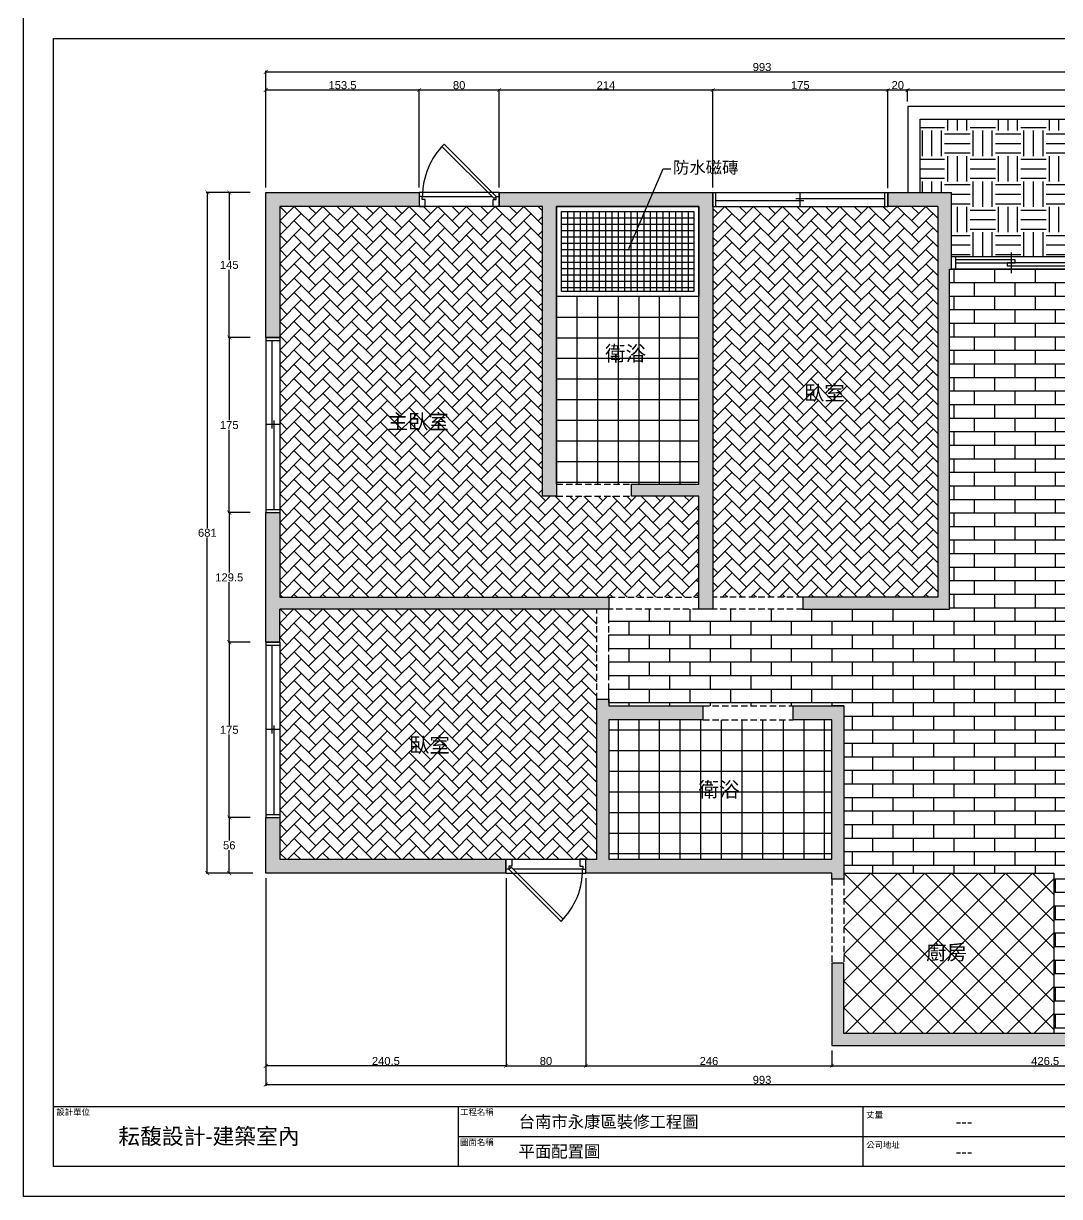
# Model space of a CAD drawing. Header units: millimetres. Extents: x -2628 to 3435, y -3699 to 2704.
# Drawn here: x 18 to 1055, y -3699 to -2526 of the extents above; entities that cross this region are included whole.
import ezdxf
from ezdxf import colors
from ezdxf.entities.mleader import LeaderData, LeaderLine
from ezdxf.enums import TextEntityAlignment as Align
from ezdxf.math import Vec2, Vec3

# ---------------------------------------------------------------- set-up
doc = ezdxf.new("R2010")
doc.units = ezdxf.units.MM
doc.header["$PDMODE"] = 35
doc.linetypes.add('HIDDEN', pattern=[9.525, 6.35, -3.175])
for name, color, linetype in [('03-結構牆', 253, 'Continuous'), ('05-窗線', 150, 'Continuous'), ('08-文字', 7, 'Continuous'), ('10-標註', 140, 'Continuous'), ('11-填充', 8, 'Continuous'), ('圖框', 255, 'Continuous'), ('填充線', 8, 'Continuous')]:
    doc.layers.add(name, color=color, linetype=linetype)
doc.layers.add('不出圖', color=235, linetype='Continuous', plot=False)
doc.styles.get("Standard").update_dxf_attribs({"font": 'arial.ttf'})
doc.dimstyles.new('ISO-40', dxfattribs={"dimscale": 0, "dimtxt": 8, "dimasz": 4, "dimexe": 1, "dimexo": 5, "dimgap": 0.68, "dimtad": 1, "dimtih": 1, "dimtoh": 1, "dimdec": 1, "dimrnd": 0.5, "dimdsep": 46, "dimtxsty": 'Standard', "dimblk": 'ARCHTICK', "dimcen": 2.5, "dimadec": 0, "dimazin": 0, "dimtfac": 1, "dimtdec": 1, "dimtmove": 1, "dimatfit": 3, "dimldrblk": 'ARCHTICK', "dimfxl": 15, "dimarcsym": 0})

# ---------------------------------------------------------------- blocks, each defined once
blk = doc.blocks.new('窗2片')
at = {"layer": '05-窗線'}
for p, q in [((0, 0), (0, -175.2)), ((0, 0), (14, 0)), ((14, 0), (14, -175.2)), ((0, -3), (14, -3)), ((6, -3), (6, -91.1)), ((14, -87.1), (0, -87.1)), ((8, -83.1), (8, -172.2)), ((0, -172.2), (14, -172.2)), ((0, -175.2), (14, -175.2))]:
    blk.add_line(p, q, dxfattribs=at)
blk = doc.blocks.new('窗_單開')
at = {"layer": '05-窗線'}
for p, q in [((24.9, 48.1), (77, -4)), ((74.9, -6.1), (22.8, 45.9)), ((80, 0), (0, 0)), ((0, 0), (0, -14)), ((80, 0), (80, -14)), ((3, -4), (72.8, -4)), ((77, -4), (74.9, -6.1)), ((80, -14), (1, -14))]:
    blk.add_line(p, q, dxfattribs=at)
for points in [[(0, -14), (6, -14), (6, -7), (3, -7), (3, -4), (0, -4), (0, -14)], [(80, -14), (74, -14), (74, -7), (77, -7), (77, -4), (80, -4), (80, -14)]]:
    blk.add_lwpolyline(points, dxfattribs=at)
blk.add_arc((77, -4), 73.7, 135, 180, dxfattribs=at)
blk = doc.blocks.new('窗230')
at = {"layer": '05-窗線'}
for p, q in [((4, 12.5), (4, 0)), ((226, 12.5), (226, 0)), ((230, 12.5), (230, 0)), ((0, 0), (230, 0))]:
    blk.add_line(p, q, dxfattribs=at)
at = {"layer": '05-窗線', "color": 4}
for p, q in [((59.5, 16.5), (59.5, -4)), ((115, 16.5), (115, -4)), ((170.5, 16.5), (170.5, -4))]:
    blk.add_line(p, q, dxfattribs=at)
at = {"layer": '05-窗線'}
blk.add_lwpolyline([(0, 12.5), (230, 12.5), (230, 0), (0, 0)], close=True, dxfattribs=at)
at = {"layer": '05-窗線', "color": 4}
for points in [[(4, 6.25), (63.5, 6.25), (63.5, 9.25), (4, 9.25), (4, 6.25)], [(55.5, 3.25), (115, 3.25), (115, 6.25), (55.5, 6.25), (55.5, 3.25)], [(174.5, 3.25), (115, 3.25), (115, 6.25), (174.5, 6.25), (174.5, 3.25)], [(226, 6.25), (166.5, 6.25), (166.5, 9.25), (226, 9.25), (226, 6.25)]]:
    blk.add_lwpolyline(points, dxfattribs=at)
blk = doc.blocks.new('_ArchTick')
at = {"color": 0, "linetype": 'ByBlock', "const_width": 0.15}
blk.add_lwpolyline([(-0.5, -0.5), (0.5, 0.5)], dxfattribs=at)
blk = doc.blocks.new('*D134')
at = {"layer": '10-標註', "color": 0, "lineweight": -2, "transparency": 16777216}
for p, q in [((902.8, -2604), (902.8, -2591.5)), ((1253.7, -2604), (1253.7, -2591.5)), ((1253.7, -2592.5), (902.8, -2592.5))]:
    blk.add_line(p, q, dxfattribs=at)
at = {"layer": 'Defpoints', "color": 0, "transparency": 16777216}
for p in [(902.8, -2592.5), (902.8, -2609), (1253.7, -2609)]:
    blk.add_point(p, dxfattribs=at)
at = {"layer": '10-標註', "color": 0, "lineweight": -2, "transparency": 16777216, "xscale": 4, "yscale": 4, "zscale": 4, "rotation": 180}
blk.add_blockref('_ArchTick', (902.8, -2592.5), dxfattribs=at)
at = {"layer": '10-標註', "color": 0, "lineweight": -2, "transparency": 16777216, "xscale": 4, "yscale": 4, "zscale": 4}
blk.add_blockref('_ArchTick', (1253.7, -2592.5), dxfattribs=at)
at = {"layer": '10-標註', "color": 0, "transparency": 16777216, "insert": (1078.3, -2587.7), "char_height": 8, "attachment_point": 5}
blk.add_mtext('351', dxfattribs=at)
blk = doc.blocks.new('*D135')
at = {"layer": '10-標註', "color": 0, "lineweight": -2, "transparency": 16777216}
for p, q in [((883, -2690.6), (883, -2591.5)), ((902.8, -2604), (902.8, -2591.5)), ((902.8, -2592.5), (883, -2592.5))]:
    blk.add_line(p, q, dxfattribs=at)
at = {"layer": 'Defpoints', "color": 0, "transparency": 16777216}
for p in [(883, -2592.5), (902.8, -2609), (883, -2695.6)]:
    blk.add_point(p, dxfattribs=at)
at = {"layer": '10-標註', "color": 0, "lineweight": -2, "transparency": 16777216, "xscale": 4, "yscale": 4, "zscale": 4, "rotation": 180}
blk.add_blockref('_ArchTick', (883, -2592.5), dxfattribs=at)
at = {"layer": '10-標註', "color": 0, "lineweight": -2, "transparency": 16777216, "xscale": 4, "yscale": 4, "zscale": 4}
blk.add_blockref('_ArchTick', (902.8, -2592.5), dxfattribs=at)
at = {"layer": '10-標註', "color": 0, "transparency": 16777216, "insert": (892.9, -2587.7), "char_height": 8, "attachment_point": 5}
blk.add_mtext('20', dxfattribs=at)
blk = doc.blocks.new('*D136')
at = {"layer": '10-標註', "color": 0, "lineweight": -2, "transparency": 16777216}
for p, q in [((707.8, -2689.9), (707.8, -2591.5)), ((883, -2690.6), (883, -2591.5)), ((883, -2592.5), (707.8, -2592.5))]:
    blk.add_line(p, q, dxfattribs=at)
at = {"layer": 'Defpoints', "color": 0, "transparency": 16777216}
for p in [(707.8, -2592.5), (707.8, -2694.9), (883, -2695.6)]:
    blk.add_point(p, dxfattribs=at)
at = {"layer": '10-標註', "color": 0, "lineweight": -2, "transparency": 16777216, "xscale": 4, "yscale": 4, "zscale": 4, "rotation": 180}
blk.add_blockref('_ArchTick', (707.8, -2592.5), dxfattribs=at)
at = {"layer": '10-標註', "color": 0, "lineweight": -2, "transparency": 16777216, "xscale": 4, "yscale": 4, "zscale": 4}
blk.add_blockref('_ArchTick', (883, -2592.5), dxfattribs=at)
at = {"layer": '10-標註', "color": 0, "transparency": 16777216, "insert": (795.4, -2587.7), "char_height": 8, "attachment_point": 5}
blk.add_mtext('175', dxfattribs=at)
blk = doc.blocks.new('*D137')
at = {"layer": '10-標註', "color": 0, "lineweight": -2, "transparency": 16777216}
for p, q in [((494, -2689.9), (494, -2591.5)), ((707.8, -2689.9), (707.8, -2591.5)), ((707.8, -2592.5), (494, -2592.5))]:
    blk.add_line(p, q, dxfattribs=at)
at = {"layer": 'Defpoints', "color": 0, "transparency": 16777216}
for p in [(494, -2592.5), (494, -2694.9), (707.8, -2694.9)]:
    blk.add_point(p, dxfattribs=at)
at = {"layer": '10-標註', "color": 0, "lineweight": -2, "transparency": 16777216, "xscale": 4, "yscale": 4, "zscale": 4, "rotation": 180}
blk.add_blockref('_ArchTick', (494, -2592.5), dxfattribs=at)
at = {"layer": '10-標註', "color": 0, "lineweight": -2, "transparency": 16777216, "xscale": 4, "yscale": 4, "zscale": 4}
blk.add_blockref('_ArchTick', (707.8, -2592.5), dxfattribs=at)
at = {"layer": '10-標註', "color": 0, "transparency": 16777216, "insert": (600.9, -2587.8), "char_height": 8, "attachment_point": 5}
blk.add_mtext('214', dxfattribs=at)
blk = doc.blocks.new('*D138')
at = {"layer": '10-標註', "color": 0, "lineweight": -2, "transparency": 16777216}
for p, q in [((414, -2689.9), (414, -2591.5)), ((494, -2689.9), (494, -2591.5)), ((494, -2592.5), (414, -2592.5))]:
    blk.add_line(p, q, dxfattribs=at)
at = {"layer": 'Defpoints', "color": 0, "transparency": 16777216}
for p in [(414, -2592.5), (414, -2694.9), (494, -2694.9)]:
    blk.add_point(p, dxfattribs=at)
at = {"layer": '10-標註', "color": 0, "lineweight": -2, "transparency": 16777216, "xscale": 4, "yscale": 4, "zscale": 4, "rotation": 180}
blk.add_blockref('_ArchTick', (414, -2592.5), dxfattribs=at)
at = {"layer": '10-標註', "color": 0, "lineweight": -2, "transparency": 16777216, "xscale": 4, "yscale": 4, "zscale": 4}
blk.add_blockref('_ArchTick', (494, -2592.5), dxfattribs=at)
at = {"layer": '10-標註', "color": 0, "transparency": 16777216, "insert": (454, -2587.7), "char_height": 8, "attachment_point": 5}
blk.add_mtext('80', dxfattribs=at)
blk = doc.blocks.new('*D139')
at = {"layer": '10-標註', "color": 0, "lineweight": -2, "transparency": 16777216}
for p, q in [((260.5, -2689.9), (260.5, -2591.5)), ((414, -2689.9), (414, -2591.5)), ((414, -2592.5), (260.5, -2592.5))]:
    blk.add_line(p, q, dxfattribs=at)
at = {"layer": 'Defpoints', "color": 0, "transparency": 16777216}
for p in [(260.5, -2592.5), (260.5, -2694.9), (414, -2694.9)]:
    blk.add_point(p, dxfattribs=at)
at = {"layer": '10-標註', "color": 0, "lineweight": -2, "transparency": 16777216, "xscale": 4, "yscale": 4, "zscale": 4, "rotation": 180}
blk.add_blockref('_ArchTick', (260.5, -2592.5), dxfattribs=at)
at = {"layer": '10-標註', "color": 0, "lineweight": -2, "transparency": 16777216, "xscale": 4, "yscale": 4, "zscale": 4}
blk.add_blockref('_ArchTick', (414, -2592.5), dxfattribs=at)
at = {"layer": '10-標註', "color": 0, "transparency": 16777216, "insert": (337.3, -2587.7), "char_height": 8, "attachment_point": 5}
blk.add_mtext('153.5', dxfattribs=at)
blk = doc.blocks.new('*D141')
at = {"layer": '10-標註', "color": 0, "lineweight": -2, "transparency": 16777216}
for p, q in [((245, -2694.9), (223, -2694.9)), ((224, -2694.9), (224, -2762.6)), ((224, -2839.9), (224, -2772.2)), ((245, -2839.9), (223, -2839.9))]:
    blk.add_line(p, q, dxfattribs=at)
at = {"layer": 'Defpoints', "color": 0, "transparency": 16777216}
for p in [(250, -2694.9), (224, -2839.9), (250, -2839.9)]:
    blk.add_point(p, dxfattribs=at)
at = {"layer": '10-標註', "color": 0, "lineweight": -2, "transparency": 16777216, "xscale": 4, "yscale": 4, "zscale": 4}
for p, rotation in [((224, -2694.9), 90), ((224, -2839.9), 270)]:
    blk.add_blockref('_ArchTick', p, dxfattribs=dict(at, rotation=rotation))
at = {"layer": '10-標註', "color": 0, "transparency": 16777216, "insert": (224, -2767.4), "char_height": 8, "attachment_point": 5}
blk.add_mtext('145', dxfattribs=at)
blk = doc.blocks.new('*D142')
at = {"layer": '10-標註', "color": 0, "lineweight": -2, "transparency": 16777216}
for p, q in [((245, -2839.9), (223, -2839.9)), ((224, -2839.9), (224, -2922.7)), ((224, -3015.1), (224, -2932.3)), ((245, -3015.1), (223, -3015.1))]:
    blk.add_line(p, q, dxfattribs=at)
at = {"layer": 'Defpoints', "color": 0, "transparency": 16777216}
for p in [(250, -2839.9), (224, -3015.1), (250, -3015.1)]:
    blk.add_point(p, dxfattribs=at)
at = {"layer": '10-標註', "color": 0, "lineweight": -2, "transparency": 16777216, "xscale": 4, "yscale": 4, "zscale": 4}
for p, rotation in [((224, -2839.9), 90), ((224, -3015.1), 270)]:
    blk.add_blockref('_ArchTick', p, dxfattribs=dict(at, rotation=rotation))
at = {"layer": '10-標註', "color": 0, "transparency": 16777216, "insert": (224, -2927.5), "char_height": 8, "attachment_point": 5}
blk.add_mtext('175', dxfattribs=at)
blk = doc.blocks.new('*D143')
at = {"layer": '10-標註', "color": 0, "lineweight": -2, "transparency": 16777216}
for p, q in [((245, -3015.1), (223, -3015.1)), ((224, -3015.1), (224, -3075.1)), ((224, -3144.7), (224, -3084.7)), ((245, -3144.7), (223, -3144.7))]:
    blk.add_line(p, q, dxfattribs=at)
at = {"layer": 'Defpoints', "color": 0, "transparency": 16777216}
for p in [(250, -3015.1), (224, -3144.7), (250, -3144.7)]:
    blk.add_point(p, dxfattribs=at)
at = {"layer": '10-標註', "color": 0, "lineweight": -2, "transparency": 16777216, "xscale": 4, "yscale": 4, "zscale": 4}
for p, rotation in [((224, -3015.1), 90), ((224, -3144.7), 270)]:
    blk.add_blockref('_ArchTick', p, dxfattribs=dict(at, rotation=rotation))
at = {"layer": '10-標註', "color": 0, "transparency": 16777216, "insert": (224, -3079.9), "char_height": 8, "attachment_point": 5}
blk.add_mtext('129.5', dxfattribs=at)
blk = doc.blocks.new('*D144')
at = {"layer": '10-標註', "color": 0, "lineweight": -2, "transparency": 16777216}
for p, q in [((245, -3144.7), (223, -3144.7)), ((224, -3144.7), (224, -3227.5)), ((224, -3319.9), (224, -3237.1)), ((245, -3319.9), (223, -3319.9))]:
    blk.add_line(p, q, dxfattribs=at)
at = {"layer": 'Defpoints', "color": 0, "transparency": 16777216}
for p in [(250, -3144.7), (224, -3319.9), (250, -3319.9)]:
    blk.add_point(p, dxfattribs=at)
at = {"layer": '10-標註', "color": 0, "lineweight": -2, "transparency": 16777216, "xscale": 4, "yscale": 4, "zscale": 4}
for p, rotation in [((224, -3144.7), 90), ((224, -3319.9), 270)]:
    blk.add_blockref('_ArchTick', p, dxfattribs=dict(at, rotation=rotation))
at = {"layer": '10-標註', "color": 0, "transparency": 16777216, "insert": (224, -3232.3), "char_height": 8, "attachment_point": 5}
blk.add_mtext('175', dxfattribs=at)
blk = doc.blocks.new('*D145')
at = {"layer": '10-標註', "color": 0, "lineweight": -2, "transparency": 16777216}
for p, q in [((245, -3319.9), (223, -3319.9)), ((224, -3319.9), (224, -3343)), ((224, -3375.7), (224, -3352.6)), ((247.5, -3375.7), (223, -3375.7))]:
    blk.add_line(p, q, dxfattribs=at)
at = {"layer": 'Defpoints', "color": 0, "transparency": 16777216}
for p in [(250, -3319.9), (224, -3375.7), (252.5, -3375.7)]:
    blk.add_point(p, dxfattribs=at)
at = {"layer": '10-標註', "color": 0, "lineweight": -2, "transparency": 16777216, "xscale": 4, "yscale": 4, "zscale": 4}
for p, rotation in [((224, -3319.9), 90), ((224, -3375.7), 270)]:
    blk.add_blockref('_ArchTick', p, dxfattribs=dict(at, rotation=rotation))
at = {"layer": '10-標註', "color": 0, "transparency": 16777216, "insert": (224, -3347.8), "char_height": 8, "attachment_point": 5}
blk.add_mtext('56', dxfattribs=at)
blk = doc.blocks.new('*D150')
at = {"layer": '10-標註', "color": 0, "lineweight": -2, "transparency": 16777216}
for p, q in [((260.5, -2689.9), (260.5, -2573.4)), ((260.5, -2574.4), (1253.7, -2574.4)), ((1253.7, -2604), (1253.7, -2573.4))]:
    blk.add_line(p, q, dxfattribs=at)
at = {"layer": 'Defpoints', "color": 0, "transparency": 16777216}
for p in [(1253.7, -2574.4), (1253.7, -2609), (260.5, -2694.9)]:
    blk.add_point(p, dxfattribs=at)
at = {"layer": '10-標註', "color": 0, "lineweight": -2, "transparency": 16777216, "xscale": 4, "yscale": 4, "zscale": 4, "rotation": 180}
blk.add_blockref('_ArchTick', (260.5, -2574.4), dxfattribs=at)
at = {"layer": '10-標註', "color": 0, "lineweight": -2, "transparency": 16777216, "xscale": 4, "yscale": 4, "zscale": 4}
blk.add_blockref('_ArchTick', (1253.7, -2574.4), dxfattribs=at)
at = {"layer": '10-標註', "color": 0, "transparency": 16777216, "insert": (757.1, -2569.6), "char_height": 8, "attachment_point": 5}
blk.add_mtext('993', dxfattribs=at)
blk = doc.blocks.new('*D156')
at = {"layer": '10-標註', "color": 0, "lineweight": -2, "transparency": 16777216}
for p, q in [((245, -2694.9), (201, -2694.9)), ((202, -2694.9), (202, -3030.5)), ((202, -3375.7), (202, -3040.1)), ((247.5, -3375.7), (201, -3375.7))]:
    blk.add_line(p, q, dxfattribs=at)
at = {"layer": 'Defpoints', "color": 0, "transparency": 16777216}
for p in [(250, -2694.9), (202, -3375.7), (252.5, -3375.7)]:
    blk.add_point(p, dxfattribs=at)
at = {"layer": '10-標註', "color": 0, "lineweight": -2, "transparency": 16777216, "xscale": 4, "yscale": 4, "zscale": 4}
for p, rotation in [((202, -2694.9), 90), ((202, -3375.7), 270)]:
    blk.add_blockref('_ArchTick', p, dxfattribs=dict(at, rotation=rotation))
at = {"layer": '10-標註', "color": 0, "transparency": 16777216, "insert": (202, -3035.3), "char_height": 8, "attachment_point": 5}
blk.add_mtext('681', dxfattribs=at)
blk = doc.blocks.new('*D157')
at = {"layer": '10-標註', "color": 0, "lineweight": -2, "transparency": 16777216}
for p, q in [((827, -3553), (827, -3569.3)), ((1253.7, -3553), (1253.7, -3569.3)), ((827, -3568.3), (1253.7, -3568.3))]:
    blk.add_line(p, q, dxfattribs=at)
at = {"layer": 'Defpoints', "color": 0, "transparency": 16777216}
for p in [(827, -3548), (1253.7, -3548), (1253.7, -3568.3)]:
    blk.add_point(p, dxfattribs=at)
at = {"layer": '10-標註', "color": 0, "lineweight": -2, "transparency": 16777216, "xscale": 4, "yscale": 4, "zscale": 4, "rotation": 180}
blk.add_blockref('_ArchTick', (827, -3568.3), dxfattribs=at)
at = {"layer": '10-標註', "color": 0, "lineweight": -2, "transparency": 16777216, "xscale": 4, "yscale": 4, "zscale": 4}
blk.add_blockref('_ArchTick', (1253.7, -3568.3), dxfattribs=at)
at = {"layer": '10-標註', "color": 0, "transparency": 16777216, "insert": (1040.4, -3563.5), "char_height": 8, "attachment_point": 5}
blk.add_mtext('426.5', dxfattribs=at)
blk = doc.blocks.new('*D158')
at = {"layer": '10-標註', "color": 0, "lineweight": -2, "transparency": 16777216}
for p, q in [((260.5, -3385.9), (260.5, -3588.1)), ((1253.7, -3553), (1253.7, -3588.1)), ((1253.7, -3587.1), (260.5, -3587.1))]:
    blk.add_line(p, q, dxfattribs=at)
at = {"layer": 'Defpoints', "color": 0, "transparency": 16777216}
for p in [(260.5, -3380.9), (1253.7, -3548), (260.5, -3587.1)]:
    blk.add_point(p, dxfattribs=at)
at = {"layer": '10-標註', "color": 0, "lineweight": -2, "transparency": 16777216, "xscale": 4, "yscale": 4, "zscale": 4, "rotation": 180}
blk.add_blockref('_ArchTick', (260.5, -3587.1), dxfattribs=at)
at = {"layer": '10-標註', "color": 0, "lineweight": -2, "transparency": 16777216, "xscale": 4, "yscale": 4, "zscale": 4}
blk.add_blockref('_ArchTick', (1253.7, -3587.1), dxfattribs=at)
at = {"layer": '10-標註', "color": 0, "transparency": 16777216, "insert": (757.1, -3582.3), "char_height": 8, "attachment_point": 5}
blk.add_mtext('993', dxfattribs=at)
blk = doc.blocks.new('*D159')
at = {"layer": '10-標註', "color": 0, "lineweight": -2, "transparency": 16777216}
for p, q in [((500.9, -3380.7), (500.9, -3569.3)), ((580.9, -3380.7), (580.9, -3569.3)), ((500.9, -3568.3), (580.9, -3568.3))]:
    blk.add_line(p, q, dxfattribs=at)
at = {"layer": 'Defpoints', "color": 0, "transparency": 16777216}
for p in [(500.9, -3375.7), (580.9, -3375.7), (580.9, -3568.3)]:
    blk.add_point(p, dxfattribs=at)
at = {"layer": '10-標註', "color": 0, "lineweight": -2, "transparency": 16777216, "xscale": 4, "yscale": 4, "zscale": 4, "rotation": 180}
blk.add_blockref('_ArchTick', (500.9, -3568.3), dxfattribs=at)
at = {"layer": '10-標註', "color": 0, "lineweight": -2, "transparency": 16777216, "xscale": 4, "yscale": 4, "zscale": 4}
blk.add_blockref('_ArchTick', (580.9, -3568.3), dxfattribs=at)
at = {"layer": '10-標註', "color": 0, "transparency": 16777216, "insert": (540.9, -3563.5), "char_height": 8, "attachment_point": 5}
blk.add_mtext('80', dxfattribs=at)
blk = doc.blocks.new('*D160')
at = {"layer": '10-標註', "color": 0, "lineweight": -2, "transparency": 16777216}
for p, q in [((260.5, -3380.7), (260.5, -3569.3)), ((500.9, -3380.7), (500.9, -3569.3)), ((500.9, -3568.3), (260.5, -3568.3))]:
    blk.add_line(p, q, dxfattribs=at)
at = {"layer": 'Defpoints', "color": 0, "transparency": 16777216}
for p in [(260.5, -3375.7), (500.9, -3375.7), (260.5, -3568.3)]:
    blk.add_point(p, dxfattribs=at)
at = {"layer": '10-標註', "color": 0, "lineweight": -2, "transparency": 16777216, "xscale": 4, "yscale": 4, "zscale": 4, "rotation": 180}
blk.add_blockref('_ArchTick', (260.5, -3568.3), dxfattribs=at)
at = {"layer": '10-標註', "color": 0, "lineweight": -2, "transparency": 16777216, "xscale": 4, "yscale": 4, "zscale": 4}
blk.add_blockref('_ArchTick', (500.9, -3568.3), dxfattribs=at)
at = {"layer": '10-標註', "color": 0, "transparency": 16777216, "insert": (380.7, -3563.5), "char_height": 8, "attachment_point": 5}
blk.add_mtext('240.5', dxfattribs=at)
blk = doc.blocks.new('*D161')
at = {"layer": '10-標註', "color": 0, "lineweight": -2, "transparency": 16777216}
for p, q in [((580.9, -3380.7), (580.9, -3569.3)), ((827, -3565.8), (827, -3567.3)), ((580.9, -3568.3), (827, -3568.3))]:
    blk.add_line(p, q, dxfattribs=at)
at = {"layer": 'Defpoints', "color": 0, "transparency": 16777216}
for p in [(580.9, -3375.7), (827, -3568.3), (827, -3570.8)]:
    blk.add_point(p, dxfattribs=at)
at = {"layer": '10-標註', "color": 0, "lineweight": -2, "transparency": 16777216, "xscale": 4, "yscale": 4, "zscale": 4, "rotation": 180}
blk.add_blockref('_ArchTick', (580.9, -3568.3), dxfattribs=at)
at = {"layer": '10-標註', "color": 0, "lineweight": -2, "transparency": 16777216, "xscale": 4, "yscale": 4, "zscale": 4}
blk.add_blockref('_ArchTick', (827, -3568.3), dxfattribs=at)
at = {"layer": '10-標註', "color": 0, "transparency": 16777216, "insert": (704, -3563.5), "char_height": 8, "attachment_point": 5}
blk.add_mtext('246', dxfattribs=at)

msp = doc.modelspace()

# ---------------------------------------------------------------- hatches: boundary and pattern name
at = {"layer": '11-填充'}
h = msp.add_hatch(color=8, dxfattribs=at)
h.dxf.hatch_style = 1
h.paths.add_polyline_path([(500.89, -3361.71), (274.53, -3361.71), (274.53, -3319.91), (260.53, -3319.91), (260.53, -3375.71), (500.89, -3375.71)])
h.paths.add_polyline_path([(707.83, -2753.91), (693.83, -2753.91), (693.83, -2986.71), (626.43, -2986.71), (626.43, -2998.71), (693.83, -2998.71), (693.83, -3099.71), (693.83, -3111.71), (707.83, -3111.71)])
h.paths.add_polyline_path([(944.83, -2771.51), (946.83, -2771.51), (946.83, -2759.01), (946.83, -2694.91), (915.33, -2694.91), (902.83, -2694.91), (883.03, -2694.91), (883.03, -2708.91), (932.83, -2708.91), (932.83, -3099.71), (797.83, -3099.71), (797.83, -3111.71), (944.83, -3111.71), (944.83, -3076.51)])
h.paths.add_polyline_path([(1253.73, -2759.01), (1241.23, -2759.01), (1176.83, -2759.01), (1176.83, -2771.51), (1241.23, -2771.51), (1241.23, -2774.01), (1241.23, -2847.01), (1241.23, -2920.01), (1241.23, -2998.01), (1241.23, -3076.51), (1241.23, -3146.51), (1226.03, -3146.51), (1226.03, -3410.51), (1253.73, -3410.51)])
h.paths.add_polyline_path([(1253.73, -3503.81), (1239.73, -3503.81), (1178.63, -3503.81), (1178.63, -3536.01), (839.03, -3536.01), (839.03, -3465.51), (827.03, -3465.51), (827.03, -3548.01), (1253.73, -3548.01)])
h.paths.add_polyline_path([(707.83, -2694.91), (494.03, -2694.91), (494.03, -2708.91), (537.43, -2708.91), (537.43, -2753.91), (551.43, -2753.91), (551.43, -2708.91), (693.83, -2708.91), (693.83, -2753.91), (707.83, -2753.91)])
h.paths.add_polyline_path([(551.43, -2753.91), (537.43, -2753.91), (537.43, -2998.71), (551.43, -2998.71), (551.43, -2986.71)])
h = msp.add_hatch(color=8, dxfattribs=at)
h.dxf.hatch_style = 1
h.paths.add_polyline_path([(274.53, -2708.91), (414.03, -2708.91), (414.03, -2694.91), (260.53, -2694.91), (260.53, -2839.91), (274.53, -2839.91)])
h = msp.add_hatch(color=8, dxfattribs=at)
h.dxf.hatch_style = 1
h.paths.add_polyline_path([(603.83, -3099.71), (274.53, -3099.71), (274.53, -3015.11), (260.53, -3015.11), (260.53, -3144.71), (274.53, -3144.71), (274.53, -3111.71), (603.83, -3111.71)])
h.paths.add_polyline_path([(698.07, -3208.41), (603.83, -3208.41), (603.83, -3201.71), (591.83, -3201.71), (591.83, -3222.41), (591.83, -3361.71), (580.89, -3361.71), (580.89, -3375.71), (827.03, -3375.71), (827.03, -3381.71), (839.03, -3381.71), (839.03, -3208.41), (788.07, -3208.41), (788.07, -3222.41), (827.03, -3222.41), (827.03, -3361.71), (603.83, -3361.71), (603.83, -3222.41), (698.07, -3222.41)])
at = {"layer": '填充線'}
h = msp.add_hatch(dxfattribs=at)
h.set_pattern_fill('EARTH', color=256, scale=4)
h.set_pattern_definition([(0, (2e-12, -2376), (25.4, 25.4), [25.4, -25.4]), (0, (2e-12, -2366.475), (25.4, 25.4), [25.4, -25.4]), (0, (2e-12, -2356.95), (25.4, 25.4), [25.4, -25.4]), (90, (3.175, -2353.775), (-25.4, 25.4), [25.4, -25.4]), (90, (12.7, -2353.775), (-25.4, 25.4), [25.4, -25.4]), (90, (22.225, -2353.775), (-25.4, 25.4), [25.4, -25.4])])
h.paths.add_polyline_path([(932.83, -2621.51), (915.33, -2621.51), (915.33, -2694.91), (946.83, -2694.91), (946.83, -2759.01), (1176.83, -2759.01), (1241.23, -2759.01), (1241.23, -2621.51)])
h.paths.add_polyline_path([(1063.26, -2705.81), (1114.27, -2705.81), (1114.27, -2676.84), (1063.26, -2676.84)], flags=24)
h = msp.add_hatch(dxfattribs=at)
h.set_pattern_fill('AR-HBONE', color=8, scale=0.1)
h.set_pattern_definition([(45, (274.526, -2708.909), (0, 14.36841), [30.48, -10.16]), (135, (281.71, -2701.724), (1e-15, 14.36841), [30.48, -10.16])])
h.paths.add_polyline_path([(537.43, -2708.91), (494.03, -2708.91), (415.03, -2708.91), (414.03, -2708.91), (274.53, -2708.91), (274.53, -2839.91), (274.53, -3015.11), (274.53, -3099.71), (603.83, -3099.71), (693.83, -3099.71), (693.83, -2998.71), (626.43, -2998.71), (551.43, -2998.71), (537.43, -2998.71)])
h.paths.add_polyline_path([(932.83, -2708.91), (883.03, -2708.91), (707.83, -2708.91), (707.83, -3099.71), (797.83, -3099.71), (932.83, -3099.71)])
h.paths.add_polyline_path([(274.53, -3319.91), (274.53, -3361.71), (500.89, -3361.71), (579.89, -3361.71), (580.89, -3361.71), (591.83, -3361.71), (591.83, -3222.41), (591.83, -3201.71), (591.83, -3111.71), (274.53, -3111.71), (274.53, -3144.71)])
h.paths.add_polyline_path([(377.52, -2939.58), (449.1, -2939.58), (449.1, -2910.95), (377.52, -2910.95)], flags=24)
h.paths.add_polyline_path([(794.2, -2910.85), (845.1, -2910.85), (845.1, -2882.21), (794.2, -2882.21)], flags=24)
h.paths.add_polyline_path([(399.07, -3262.87), (449.97, -3262.87), (449.97, -3234.23), (399.07, -3234.23)], flags=24)
h = msp.add_hatch(dxfattribs=at)
h.set_pattern_fill('NET', color=8, scale=2)
h.set_pattern_definition([(0, (556.426, -2713.9086), (0, 6.35), []), (90, (556.426, -2713.9086), (-6.35, 4e-16), [])])
h.paths.add_polyline_path([(556.43, -2713.91), (556.43, -2793.91), (688.83, -2793.91), (688.83, -2713.91)])
h = msp.add_hatch(dxfattribs=at)
h.set_pattern_fill('AR-BRSTD', color=8, scale=0.2)
h.set_pattern_definition([(0, (603.826, -2771.509), (0, 13.54836), []), (90, (603.826, -2771.509), (-20.32, 13.54836), [13.54836, -13.54836])])
h.paths.add_polyline_path([(1226.03, -3146.51), (1241.23, -3146.51), (1241.23, -3076.51), (1241.23, -2998.01), (1241.23, -2920.01), (1241.23, -2847.01), (1241.23, -2771.51), (1176.83, -2771.51), (944.83, -2771.51), (944.83, -3076.51), (944.83, -3111.71), (797.83, -3111.71), (707.83, -3111.71), (693.83, -3111.71), (603.83, -3111.71), (603.83, -3201.71), (603.83, -3208.41), (698.07, -3208.41), (788.07, -3208.41), (839.03, -3208.41), (839.03, -3375.71), (1049.03, -3375.71), (1049.03, -3536.01), (1178.63, -3536.01), (1178.63, -3503.81), (1148.63, -3503.81), (1148.63, -3440.51, -0.4142136), (1178.63, -3410.51), (1226.03, -3410.51)])
h.paths.add_polyline_path([(1075.25, -3079.35), (1126.34, -3079.35), (1126.34, -3050.13), (1075.25, -3050.13)], flags=24)
h = msp.add_hatch(dxfattribs=at)
h.set_pattern_fill('NET', color=8, scale=6.5)
h.set_pattern_definition([(0, (551.426, -2798.909), (0, 20.6375), []), (90, (551.426, -2798.909), (-20.6375, 1e-15), [])])
h.paths.add_polyline_path([(626.43, -2986.71), (693.83, -2986.71), (693.83, -2798.91), (551.43, -2798.91), (551.43, -2986.71)])
h.paths.add_polyline_path([(603.83, -3361.71), (827.03, -3361.71), (827.03, -3222.41), (788.07, -3222.41), (698.07, -3222.41), (603.83, -3222.41)])
h.paths.add_polyline_path([(595.24, -2871.54), (646.17, -2871.54), (646.17, -2842.81), (595.24, -2842.81)], flags=24)
h.paths.add_polyline_path([(688.8, -3307.57), (739.73, -3307.57), (739.73, -3278.84), (688.8, -3278.84)], flags=24)
h = msp.add_hatch(dxfattribs=at)
h.set_pattern_fill('ANSI37', color=8, scale=6)
h.set_pattern_definition([(45, (839.026, -3375.709), (-13.4704, 13.4704), []), (135, (839.026, -3375.709), (-13.4704, -13.4704), [])])
h.paths.add_polyline_path([(839.03, -3375.71), (839.03, -3381.71), (839.03, -3465.51), (839.03, -3536.01), (1049.03, -3536.01), (1049.03, -3375.71)])
h.paths.add_polyline_path([(916.41, -3470.48), (967.58, -3470.48), (967.58, -3441.04), (916.41, -3441.04)], flags=24)

# ---------------------------------------------------------------- linework, layer by layer
at = {"layer": '03-結構牆'}
for p, q in [((883.03, -2694.91), (902.83, -2694.91)), ((883.03, -2694.91), (883.03, -2708.91)), ((902.83, -2694.91), (915.33, -2694.91)), ((915.33, -2694.91), (946.83, -2694.91)), ((932.83, -2708.91), (883.03, -2708.91)), ((932.83, -2708.91), (932.83, -3099.71)), ((944.83, -3076.51), (944.83, -2771.51)), ((260.53, -3144.71), (260.53, -3015.11)), ((260.53, -3015.11), (274.53, -3015.11)), ((274.53, -3015.11), (274.53, -3099.71)), ((932.83, -3099.71), (797.83, -3099.71)), ((797.83, -3099.71), (797.83, -3111.71)), ((274.53, -3144.71), (274.53, -3111.71)), ((797.83, -3111.71), (944.83, -3111.71)), ((274.53, -3144.71), (260.53, -3144.71)), ((698.07, -3222.41), (698.07, -3208.41)), ((788.07, -3222.41), (788.07, -3208.41)), ((839.03, -3208.41), (827.03, -3208.41))]:
    msp.add_line(p, q, dxfattribs=at)
for points in [[(1253.73, -2759.01), (1253.73, -2609.01), (932.83, -2609.01), (902.83, -2609.01), (902.83, -2694.91)], [(915.33, -2694.91), (915.33, -2621.51), (932.83, -2621.51), (1241.23, -2621.51), (1241.23, -2759.01)], [(944.83, -3111.71), (944.83, -3076.51), (944.83, -2771.51), (946.83, -2771.51), (946.83, -2759.01), (946.83, -2694.91)], [(274.53, -3099.71), (603.83, -3099.71), (603.83, -3111.71), (274.53, -3111.71)], [(788.07, -3208.41), (839.03, -3208.41), (839.03, -3381.71), (827.03, -3381.71), (827.03, -3375.71), (580.89, -3375.71), (580.89, -3361.71), (591.83, -3361.71), (591.83, -3222.41), (591.83, -3201.71), (603.83, -3201.71), (603.83, -3208.41), (698.07, -3208.41)], [(698.07, -3222.41), (603.83, -3222.41), (603.83, -3361.71), (827.03, -3361.71), (827.03, -3222.41), (788.07, -3222.41)]]:
    msp.add_lwpolyline(points, dxfattribs=at)
for points in [[(260.53, -2694.91), (414.03, -2694.91), (414.03, -2708.91), (274.53, -2708.91), (274.53, -2839.91), (260.53, -2839.91)], [(707.83, -2694.91), (707.83, -3111.71), (693.83, -3111.71), (693.83, -3099.71), (693.83, -3099.71), (693.83, -2998.71), (626.43, -2998.71), (626.43, -2986.71), (693.83, -2986.71), (693.83, -2708.91), (551.43, -2708.91), (551.43, -2986.71), (551.43, -2998.71), (537.43, -2998.71), (537.43, -2708.91), (494.03, -2708.91), (494.03, -2694.91)], [(500.89, -3375.71), (260.53, -3375.71), (260.53, -3319.91), (274.53, -3319.91), (274.53, -3361.71), (500.89, -3361.71)], [(1178.63, -3536.01), (839.03, -3536.01), (839.03, -3465.51), (827.03, -3465.51), (827.03, -3548.01), (1253.73, -3548.01), (1253.73, -3503.81), (1239.73, -3503.81), (1178.63, -3503.81)]]:
    msp.add_lwpolyline(points, close=True, dxfattribs=at)
at = {"layer": '不出圖'}
msp.add_lwpolyline([(18.04, -2510.96), (1698.04, -2510.96), (1698.04, -3698.96), (18.04, -3698.96)], close=True, dxfattribs=at)
at = {"layer": '圖框', "color": 5}
for p, q in [((48.04, -3608.96), (1668.04, -3608.96)), ((453.04, -3608.96), (453.04, -3668.96)), ((858.04, -3608.96), (858.04, -3668.96)), ((453.04, -3638.96), (1668.04, -3638.96))]:
    msp.add_line(p, q, dxfattribs=at)
msp.add_lwpolyline([(48.04, -2540.96), (1668.04, -2540.96), (1668.04, -3668.96), (48.04, -3668.96)], close=True, dxfattribs=at)
at = {"layer": '填充線', "linetype": 'HIDDEN'}
for p, q in [((551.43, -2986.71), (626.43, -2986.71)), ((551.43, -2998.71), (626.43, -2998.71)), ((603.83, -3099.71), (693.83, -3099.71)), ((797.83, -3099.71), (707.83, -3099.71)), ((591.83, -3201.71), (591.83, -3111.71)), ((693.83, -3111.71), (603.83, -3111.71)), ((603.83, -3201.71), (603.83, -3111.71)), ((797.83, -3111.71), (707.83, -3111.71)), ((698.07, -3208.41), (788.07, -3208.41)), ((698.07, -3222.41), (788.07, -3222.41)), ((827.03, -3381.71), (827.03, -3465.51)), ((839.03, -3381.71), (839.03, -3465.51))]:
    msp.add_line(p, q, dxfattribs=at)
at = {"layer": '填充線'}
for p, q in [((839.03, -3375.71), (1049.03, -3375.71)), ((1049.03, -3375.71), (1049.03, -3536.01))]:
    msp.add_line(p, q, dxfattribs=at)
for points in [[(551.43, -2708.91), (693.83, -2708.91), (693.83, -2798.91), (551.43, -2798.91)], [(556.43, -2713.91), (688.83, -2713.91), (688.83, -2793.91), (556.43, -2793.91)]]:
    msp.add_lwpolyline(points, close=True, dxfattribs=at)

# ---------------------------------------------------------------- block references
at = {"layer": '05-窗線'}
for name, p in [('窗_單開', (414.03, -2694.91)), ('窗230', (946.83, -2771.51)), ('窗2片', (260.53, -2839.91)), ('窗2片', (260.53, -3144.71))]:
    msp.add_blockref(name, p, dxfattribs=at)
for name, p, rotation in [('窗2片', (707.83, -2708.91), 90), ('窗_單開', (580.89, -3375.71), 180)]:
    msp.add_blockref(name, p, dxfattribs=dict(at, rotation=rotation))

# ---------------------------------------------------------------- texts
at = {"layer": '08-文字'}
for s, p in [('衛浴', (600.03, -2863.42)), ('臥室', (798.97, -2902.88)), ('主臥室', (382.29, -2931.62)), ('臥室', (403.84, -3254.91)), ('衛浴', (693.59, -3299.45)), ('廚房', (921.32, -3462.24))]:
    msp.add_text(s, height=15, dxfattribs=at).set_placement(p)
at = {"layer": '圖框', "color": 7}
for s, p in [('設計單位', (50.94, -3617.52)), ('工程名稱', (454.98, -3617.52)), ('丈量', (861.32, -3620.21)), ('圖面名稱', (454.98, -3647.65)), ('公司地址', (861.32, -3650.34))]:
    msp.add_text(s, height=6, dxfattribs=at).set_placement(p)
for s, p in [('台南市永康區裝修工程圖', (603.58, -3623.96)), ('---', (959.29, -3623.96)), ('平面配置圖', (554.4, -3653.96)), ('---', (959.29, -3653.96))]:
    msp.add_text(s, height=12, dxfattribs=at).set_placement(p, align=Align.MIDDLE)
at = {"layer": '圖框', "color": 7, "insert": (203.7, -3639.63), "char_height": 16, "attachment_point": 5}
msp.add_mtext_dynamic_manual_height_columns('{\\fPMingLiU|b0|i0|c136|p18;耘馥設計-建築室內}', width=210.6993, gutter_width=18.5, heights=[0], dxfattribs=at)

# ---------------------------------------------------------------- dimensions: what is measured, and where the dimension line sits
at = {"layer": '10-標註'}
for base, p1, p2, picture, middle in [((1253.73, -2574.38), (260.53, -2694.91), (1253.73, -2609.01), '*D150', (757.13, -2569.62)), ((260.53, -2592.5), (414.03, -2694.91), (260.53, -2694.91), '*D139', (337.28, -2587.73)), ((414.03, -2592.5), (494.03, -2694.91), (414.03, -2694.91), '*D138', (454.03, -2587.73)), ((494.03, -2592.5), (707.83, -2694.91), (494.03, -2694.91), '*D137', (600.93, -2587.8)), ((707.83, -2592.5), (883.03, -2695.61), (707.83, -2694.91), '*D136', (795.43, -2587.73)), ((883.03, -2592.5), (902.83, -2609.01), (883.03, -2695.61), '*D135', (892.93, -2587.73)), ((902.83, -2592.5), (1253.73, -2609.01), (902.83, -2609.01), '*D134', (1078.28, -2587.73)), ((260.53, -3568.25), (500.89, -3375.71), (260.53, -3375.71), '*D160', (380.71, -3563.49)), ((580.89, -3568.25), (500.89, -3375.71), (580.89, -3375.71), '*D159', (540.89, -3563.49)), ((827.03, -3568.25), (580.89, -3375.71), (827.03, -3570.75), '*D161', (703.96, -3563.49)), ((260.53, -3587.08), (1253.73, -3548.01), (260.53, -3380.92), '*D158', (757.13, -3582.31)), ((1253.73, -3568.25), (827.03, -3548.01), (1253.73, -3548.01), '*D157', (1040.38, -3563.49))]:
    dim = msp.add_linear_dim(base=base, p1=p1, p2=p2, dimstyle='ISO-40', override={"dimscale": 1}, dxfattribs=at)
    dim.commit()
    dim.dimension.update_dxf_attribs({"geometry": picture, "text_midpoint": middle})
for base, p1, p2, picture, middle in [((202.01, -3375.71), (250.04, -2694.91), (252.54, -3375.71), '*D156', (202.01, -3035.31)), ((224.03, -2839.91), (250.04, -2694.91), (250.04, -2839.91), '*D141', (224.03, -2767.41)), ((224.03, -3015.11), (250.04, -2839.91), (250.04, -3015.11), '*D142', (224.03, -2927.51)), ((224.03, -3144.71), (250.04, -3015.11), (250.04, -3144.71), '*D143', (224.03, -3079.91)), ((224.03, -3319.91), (250.04, -3144.71), (250.04, -3319.91), '*D144', (224.03, -3232.31)), ((224.03, -3375.71), (250.04, -3319.91), (252.54, -3375.71), '*D145', (224.03, -3347.81))]:
    dim = msp.add_linear_dim(base=base, p1=p1, p2=p2, angle=90, dimstyle='ISO-40', override={"dimscale": 1}, dxfattribs=at)
    dim.commit()
    dim.dimension.update_dxf_attribs({"geometry": picture, "text_midpoint": middle})

# ---------------------------------------------------------------- leaders
at = {"layer": '08-文字'}
ml = msp.add_multileader_mtext('Standard', dxfattribs=at)
ml.set_content('{\\fPMingLiU|b0|i0|c136|p18;防水磁磚}', color=256)
ml.set_leader_properties()
ml.build(insert=Vec2(0, 0))
ctx = ml.context
ctx.base_point, ctx.char_height, ctx.plane_origin = Vec3(665.99, -2671.43), 12, Vec3(622.63, -2753.91)
notes = []
notes.append((ctx, [(0, (1, 1, 0), (657.99, -2671.43), (1, 0), 8, [(0, [(622.63, -2753.91)], 0, [])])]))
ctx.mtext.insert, ctx.mtext.flow_direction = Vec3(667.99, -2664.01), 5
for ctx, leaders in notes:
    for number, flags, end, landing, length, lines in leaders:
        leader = LeaderData()
        leader.index, (leader.has_last_leader_line, leader.has_dogleg_vector, leader.attachment_direction) = number, flags
        leader.last_leader_point, leader.dogleg_vector, leader.dogleg_length = Vec3(end), Vec3(landing), length
        for number, points, colour, breaks in lines:
            line = LeaderLine()
            line.index, line.vertices, line.color, line.breaks = number, Vec3.list(points), colors.encode_raw_color(colour), breaks
            leader.lines.append(line)
        ctx.leaders.append(leader)

doc.saveas('drawing.dxf')
